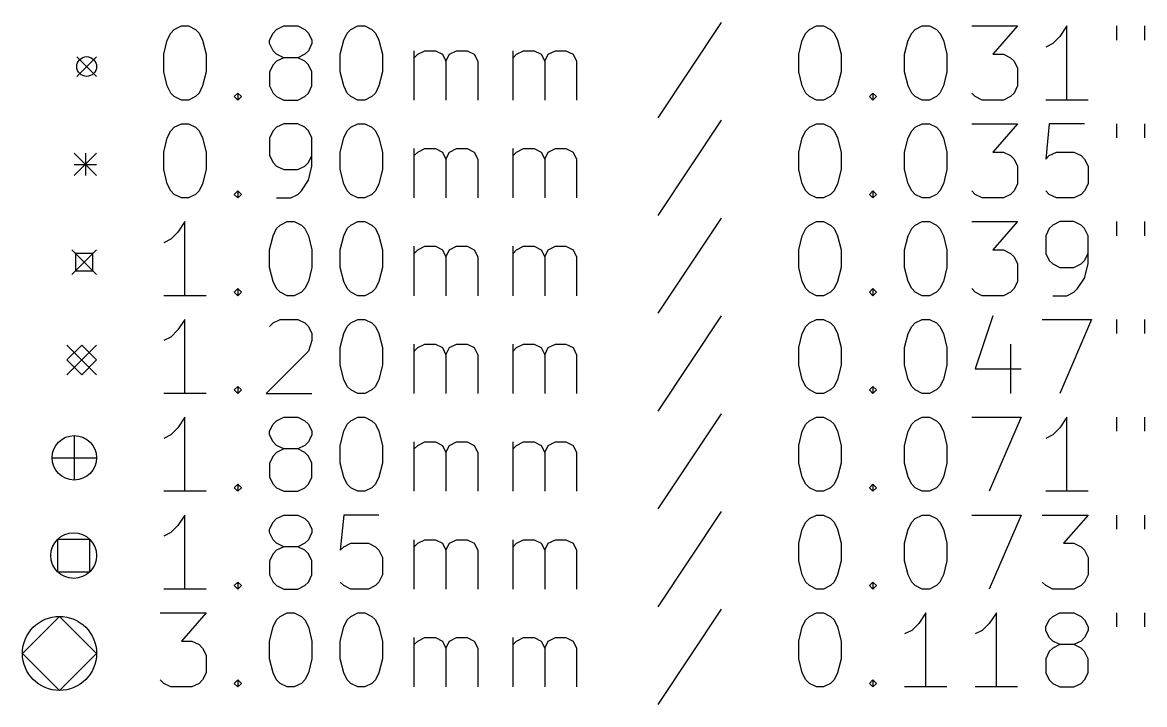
# Model space of a CAD drawing. Extents: x 3.82 to 7.87, y -7.69 to -1.56.
# Drawn here: x 3.818 to 5.607, y -7.677 to -6.59 of the extents above; entities that cross this region are included whole.
import ezdxf

# ---------------------------------------------------------------- set-up
doc = ezdxf.new("R2010")
doc.units = 0
doc.header["$MEASUREMENT"] = 0
doc.layers.add('BLACK', color=7, linetype='CONTINUOUS')

msp = doc.modelspace()

# ---------------------------------------------------------------- linework, layer by layer
at = {"layer": 'BLACK', "linetype": 'CONTINUOUS'}
for p, q in [((4.06004, -6.60138), (4.07129, -6.59575)), ((4.07129, -6.59575), (4.08254, -6.59575)), ((4.08254, -6.59575), (4.09379, -6.60138)), ((4.22314, -6.60138), (4.23439, -6.59575)), ((4.23439, -6.59575), (4.25689, -6.59575)), ((4.25689, -6.59575), (4.26814, -6.60138)), ((4.34125, -6.60138), (4.3525, -6.59575)), ((4.3525, -6.59575), (4.36375, -6.59575)), ((4.36375, -6.59575), (4.375, -6.60138)), ((4.93181, -6.59013), (4.83057, -6.74199)), ((5.07241, -6.60138), (5.08366, -6.59575)), ((5.08366, -6.59575), (5.09491, -6.59575)), ((5.09491, -6.59575), (5.10616, -6.60138)), ((5.24114, -6.60138), (5.25239, -6.59575)), ((5.25239, -6.59575), (5.26364, -6.59575)), ((5.26364, -6.59575), (5.27489, -6.60138)), ((5.33113, -6.59575), (5.40425, -6.59575)), ((5.40425, -6.59575), (5.36488, -6.64075)), ((5.48299, -6.59575), (5.47174, -6.61263)), ((5.48299, -6.71386), (5.48299, -6.59575)), ((5.56173, -6.59575), (5.56173, -6.61825)), ((5.60672, -6.59575), (5.60672, -6.61825)), ((4.04317, -6.64075), (4.04879, -6.61825)), ((4.04879, -6.61825), (4.05441, -6.607)), ((4.05441, -6.607), (4.06004, -6.60138)), ((4.09379, -6.60138), (4.09941, -6.607)), ((4.09941, -6.607), (4.10503, -6.61825)), ((4.10503, -6.61825), (4.11066, -6.64075)), ((4.2119, -6.61825), (4.21752, -6.607)), ((4.2119, -6.62388), (4.2119, -6.61825)), ((4.21752, -6.607), (4.22314, -6.60138)), ((4.26814, -6.60138), (4.27376, -6.607)), ((4.27376, -6.607), (4.27939, -6.61825)), ((4.27939, -6.61825), (4.27939, -6.62388)), ((4.32438, -6.64075), (4.33001, -6.61825)), ((4.33001, -6.61825), (4.33563, -6.607)), ((4.33563, -6.607), (4.34125, -6.60138)), ((4.375, -6.60138), (4.38062, -6.607)), ((4.38062, -6.607), (4.38625, -6.61825)), ((4.38625, -6.61825), (4.39187, -6.64075)), ((5.05554, -6.64075), (5.06116, -6.61825)), ((5.06116, -6.61825), (5.06679, -6.607)), ((5.06679, -6.607), (5.07241, -6.60138)), ((5.10616, -6.60138), (5.11178, -6.607)), ((5.11178, -6.607), (5.11741, -6.61825)), ((5.11741, -6.61825), (5.12303, -6.64075)), ((5.22427, -6.64075), (5.22989, -6.61825)), ((5.22989, -6.61825), (5.23552, -6.607)), ((5.23552, -6.607), (5.24114, -6.60138)), ((5.27489, -6.60138), (5.28051, -6.607)), ((5.28051, -6.607), (5.28614, -6.61825)), ((5.28614, -6.61825), (5.29176, -6.64075)), ((5.47174, -6.61263), (5.46049, -6.62388)), ((4.21752, -6.63512), (4.2119, -6.62388)), ((4.22314, -6.64075), (4.21752, -6.63512)), ((4.27376, -6.63512), (4.26814, -6.64075)), ((4.27939, -6.62388), (4.27376, -6.63512)), ((4.44249, -6.71386), (4.44249, -6.63512)), ((4.44812, -6.64075), (4.45936, -6.63512)), ((4.45936, -6.63512), (4.47624, -6.63512)), ((4.47624, -6.63512), (4.48749, -6.64075)), ((4.49873, -6.64075), (4.50998, -6.63512)), ((4.50998, -6.63512), (4.52686, -6.63512)), ((4.52686, -6.63512), (4.5381, -6.64075)), ((4.59997, -6.71386), (4.59997, -6.63512)), ((4.6056, -6.64075), (4.61684, -6.63512)), ((4.61684, -6.63512), (4.63372, -6.63512)), ((4.63372, -6.63512), (4.64497, -6.64075)), ((4.65621, -6.64075), (4.66746, -6.63512)), ((4.66746, -6.63512), (4.68434, -6.63512)), ((4.68434, -6.63512), (4.69558, -6.64075)), ((5.46049, -6.62388), (5.44924, -6.6295)), ((3.90453, -6.64469), (3.93602, -6.67618)), ((3.93602, -6.64469), (3.90453, -6.67618)), ((4.04317, -6.66887), (4.04317, -6.64075)), ((4.11066, -6.64075), (4.11066, -6.66887)), ((4.22314, -6.652), (4.21752, -6.65762)), ((4.23439, -6.64637), (4.22314, -6.64075)), ((4.23439, -6.64637), (4.22314, -6.652)), ((4.25689, -6.64637), (4.23439, -6.64637)), ((4.26814, -6.64075), (4.25689, -6.64637)), ((4.26814, -6.652), (4.25689, -6.64637)), ((4.27376, -6.65762), (4.26814, -6.652)), ((4.32438, -6.66887), (4.32438, -6.64075)), ((4.39187, -6.64075), (4.39187, -6.66887)), ((4.44249, -6.64637), (4.44812, -6.64075)), ((4.48749, -6.64075), (4.49311, -6.652)), ((4.49311, -6.652), (4.49873, -6.64075)), ((4.49311, -6.652), (4.49311, -6.71386)), ((4.5381, -6.64075), (4.54373, -6.652)), ((4.54373, -6.652), (4.54373, -6.71386)), ((4.59997, -6.64637), (4.6056, -6.64075)), ((4.64497, -6.64075), (4.65059, -6.652)), ((4.65059, -6.652), (4.65621, -6.64075)), ((4.65059, -6.652), (4.65059, -6.71386)), ((4.69558, -6.64075), (4.70121, -6.652)), ((4.70121, -6.652), (4.70121, -6.71386)), ((5.05554, -6.66887), (5.05554, -6.64075)), ((5.12303, -6.64075), (5.12303, -6.66887)), ((5.22427, -6.66887), (5.22427, -6.64075)), ((5.29176, -6.64075), (5.29176, -6.66887)), ((5.36488, -6.64075), (5.38175, -6.64075)), ((5.38175, -6.64075), (5.393, -6.64637)), ((5.393, -6.64637), (5.39862, -6.652)), ((5.39862, -6.652), (5.40425, -6.66325)), ((4.04879, -6.69137), (4.04317, -6.66887)), ((4.11066, -6.66887), (4.10503, -6.69137)), ((4.21752, -6.65762), (4.2119, -6.66887)), ((4.2119, -6.66887), (4.2119, -6.69137)), ((4.27939, -6.66887), (4.27376, -6.65762)), ((4.27939, -6.69137), (4.27939, -6.66887)), ((4.33001, -6.69137), (4.32438, -6.66887)), ((4.39187, -6.66887), (4.38625, -6.69137)), ((5.06116, -6.69137), (5.05554, -6.66887)), ((5.12303, -6.66887), (5.11741, -6.69137)), ((5.22989, -6.69137), (5.22427, -6.66887)), ((5.29176, -6.66887), (5.28614, -6.69137)), ((5.40425, -6.66325), (5.40425, -6.69137)), ((4.05441, -6.70262), (4.04879, -6.69137)), ((4.06004, -6.70824), (4.05441, -6.70262)), ((4.09941, -6.70262), (4.09379, -6.70824)), ((4.10503, -6.69137), (4.09941, -6.70262)), ((4.15565, -6.70824), (4.16128, -6.70262)), ((4.16128, -6.70262), (4.1669, -6.70824)), ((4.16128, -6.70262), (4.16128, -6.71386)), ((4.2119, -6.69137), (4.21752, -6.70262)), ((4.21752, -6.70262), (4.22314, -6.70824)), ((4.26814, -6.70824), (4.27376, -6.70262)), ((4.27376, -6.70262), (4.27939, -6.69137)), ((4.33563, -6.70262), (4.33001, -6.69137)), ((4.34125, -6.70824), (4.33563, -6.70262)), ((4.38062, -6.70262), (4.375, -6.70824)), ((4.38625, -6.69137), (4.38062, -6.70262)), ((5.06679, -6.70262), (5.06116, -6.69137)), ((5.07241, -6.70824), (5.06679, -6.70262)), ((5.11178, -6.70262), (5.10616, -6.70824)), ((5.11741, -6.69137), (5.11178, -6.70262)), ((5.16803, -6.70824), (5.17365, -6.70262)), ((5.17365, -6.70262), (5.17927, -6.70824)), ((5.17365, -6.70262), (5.17365, -6.71386)), ((5.23552, -6.70262), (5.22989, -6.69137)), ((5.24114, -6.70824), (5.23552, -6.70262)), ((5.28051, -6.70262), (5.27489, -6.70824)), ((5.28614, -6.69137), (5.28051, -6.70262)), ((5.33675, -6.70824), (5.33113, -6.70262)), ((5.39862, -6.70262), (5.393, -6.70824)), ((5.40425, -6.69137), (5.39862, -6.70262)), ((4.07129, -6.71386), (4.06004, -6.70824)), ((4.08254, -6.71386), (4.07129, -6.71386)), ((4.09379, -6.70824), (4.08254, -6.71386)), ((4.16128, -6.71386), (4.15565, -6.70824)), ((4.1669, -6.70824), (4.16128, -6.71386)), ((4.22314, -6.70824), (4.23439, -6.71386)), ((4.23439, -6.71386), (4.25689, -6.71386)), ((4.25689, -6.71386), (4.26814, -6.70824)), ((4.3525, -6.71386), (4.34125, -6.70824)), ((4.36375, -6.71386), (4.3525, -6.71386)), ((4.375, -6.70824), (4.36375, -6.71386)), ((5.08366, -6.71386), (5.07241, -6.70824)), ((5.09491, -6.71386), (5.08366, -6.71386)), ((5.10616, -6.70824), (5.09491, -6.71386)), ((5.17365, -6.71386), (5.16803, -6.70824)), ((5.17927, -6.70824), (5.17365, -6.71386)), ((5.25239, -6.71386), (5.24114, -6.70824)), ((5.26364, -6.71386), (5.25239, -6.71386)), ((5.27489, -6.70824), (5.26364, -6.71386)), ((5.348, -6.71386), (5.33675, -6.70824)), ((5.38175, -6.71386), (5.348, -6.71386)), ((5.393, -6.70824), (5.38175, -6.71386)), ((5.51673, -6.71386), (5.44924, -6.71386)), ((4.05441, -6.76291), (4.06004, -6.75728)), ((4.06004, -6.75728), (4.07129, -6.75166)), ((4.07129, -6.75166), (4.08254, -6.75166)), ((4.08254, -6.75166), (4.09379, -6.75728)), ((4.09379, -6.75728), (4.09941, -6.76291)), ((4.22314, -6.75728), (4.21752, -6.76291)), ((4.23439, -6.75166), (4.22314, -6.75728)), ((4.25689, -6.75166), (4.23439, -6.75166)), ((4.26814, -6.75728), (4.25689, -6.75166)), ((4.27376, -6.76291), (4.26814, -6.75728)), ((4.33563, -6.76291), (4.34125, -6.75728)), ((4.34125, -6.75728), (4.3525, -6.75166)), ((4.3525, -6.75166), (4.36375, -6.75166)), ((4.36375, -6.75166), (4.375, -6.75728)), ((4.375, -6.75728), (4.38062, -6.76291)), ((4.93181, -6.74603), (4.83057, -6.89789)), ((5.06679, -6.76291), (5.07241, -6.75728)), ((5.07241, -6.75728), (5.08366, -6.75166)), ((5.08366, -6.75166), (5.09491, -6.75166)), ((5.09491, -6.75166), (5.10616, -6.75728)), ((5.10616, -6.75728), (5.11178, -6.76291)), ((5.23552, -6.76291), (5.24114, -6.75728)), ((5.24114, -6.75728), (5.25239, -6.75166)), ((5.25239, -6.75166), (5.26364, -6.75166)), ((5.26364, -6.75166), (5.27489, -6.75728)), ((5.27489, -6.75728), (5.28051, -6.76291)), ((5.33113, -6.75166), (5.40425, -6.75166)), ((5.40425, -6.75166), (5.36488, -6.79665)), ((5.45486, -6.75166), (5.44924, -6.8079)), ((5.51111, -6.75166), (5.45486, -6.75166)), ((5.56173, -6.75166), (5.56173, -6.77416)), ((5.60672, -6.75166), (5.60672, -6.77416)), ((4.04317, -6.79665), (4.04879, -6.77416)), ((4.04879, -6.77416), (4.05441, -6.76291)), ((4.09941, -6.76291), (4.10503, -6.77416)), ((4.10503, -6.77416), (4.11066, -6.79665)), ((4.21752, -6.76291), (4.2119, -6.77416)), ((4.2119, -6.77416), (4.2119, -6.80228)), ((4.27939, -6.77416), (4.27376, -6.76291)), ((4.27939, -6.81915), (4.27939, -6.77416)), ((4.32438, -6.79665), (4.33001, -6.77416)), ((4.33001, -6.77416), (4.33563, -6.76291)), ((4.38062, -6.76291), (4.38625, -6.77416)), ((4.38625, -6.77416), (4.39187, -6.79665)), ((5.05554, -6.79665), (5.06116, -6.77416)), ((5.06116, -6.77416), (5.06679, -6.76291)), ((5.11178, -6.76291), (5.11741, -6.77416)), ((5.11741, -6.77416), (5.12303, -6.79665)), ((5.22427, -6.79665), (5.22989, -6.77416)), ((5.22989, -6.77416), (5.23552, -6.76291)), ((5.28051, -6.76291), (5.28614, -6.77416)), ((5.28614, -6.77416), (5.29176, -6.79665)), ((4.04317, -6.82478), (4.04317, -6.79665)), ((4.11066, -6.79665), (4.11066, -6.82478)), ((4.32438, -6.82478), (4.32438, -6.79665)), ((4.39187, -6.79665), (4.39187, -6.82478)), ((4.44249, -6.86977), (4.44249, -6.79103)), ((4.44249, -6.80228), (4.44812, -6.79665)), ((4.44812, -6.79665), (4.45936, -6.79103)), ((4.45936, -6.79103), (4.47624, -6.79103)), ((4.47624, -6.79103), (4.48749, -6.79665)), ((4.48749, -6.79665), (4.49311, -6.8079)), ((4.49311, -6.8079), (4.49873, -6.79665)), ((4.49873, -6.79665), (4.50998, -6.79103)), ((4.50998, -6.79103), (4.52686, -6.79103)), ((4.52686, -6.79103), (4.5381, -6.79665)), ((4.5381, -6.79665), (4.54373, -6.8079)), ((4.59997, -6.86977), (4.59997, -6.79103)), ((4.59997, -6.80228), (4.6056, -6.79665)), ((4.6056, -6.79665), (4.61684, -6.79103)), ((4.61684, -6.79103), (4.63372, -6.79103)), ((4.63372, -6.79103), (4.64497, -6.79665)), ((4.64497, -6.79665), (4.65059, -6.8079)), ((4.65059, -6.8079), (4.65621, -6.79665)), ((4.65621, -6.79665), (4.66746, -6.79103)), ((4.66746, -6.79103), (4.68434, -6.79103)), ((4.68434, -6.79103), (4.69558, -6.79665)), ((4.69558, -6.79665), (4.70121, -6.8079)), ((5.05554, -6.82478), (5.05554, -6.79665)), ((5.12303, -6.79665), (5.12303, -6.82478)), ((5.22427, -6.82478), (5.22427, -6.79665)), ((5.29176, -6.79665), (5.29176, -6.82478)), ((5.36488, -6.79665), (5.38175, -6.79665)), ((5.38175, -6.79665), (5.393, -6.80228)), ((5.45486, -6.80228), (5.46611, -6.79665)), ((5.46611, -6.79665), (5.49424, -6.79665)), ((5.49424, -6.79665), (5.50548, -6.80228)), ((3.90059, -6.79862), (3.93602, -6.83406)), ((3.93602, -6.79862), (3.90059, -6.83406)), ((3.91831, -6.79862), (3.91831, -6.83406)), ((4.2119, -6.80228), (4.21752, -6.81353)), ((4.21752, -6.81353), (4.22314, -6.81915)), ((4.26814, -6.81915), (4.27376, -6.81353)), ((4.27376, -6.81353), (4.27939, -6.80228)), ((4.49311, -6.8079), (4.49311, -6.86977)), ((4.54373, -6.8079), (4.54373, -6.86977)), ((4.65059, -6.8079), (4.65059, -6.86977)), ((4.70121, -6.8079), (4.70121, -6.86977)), ((5.393, -6.80228), (5.39862, -6.8079)), ((5.39862, -6.8079), (5.40425, -6.81915)), ((5.44924, -6.8079), (5.45486, -6.80228)), ((5.50548, -6.80228), (5.51111, -6.8079)), ((5.51111, -6.8079), (5.51673, -6.81915)), ((3.90059, -6.81634), (3.93602, -6.81634)), ((4.04879, -6.84727), (4.04317, -6.82478)), ((4.11066, -6.82478), (4.10503, -6.84727)), ((4.22314, -6.81915), (4.23439, -6.82478)), ((4.23439, -6.82478), (4.25689, -6.82478)), ((4.25689, -6.82478), (4.26814, -6.81915)), ((4.27376, -6.84165), (4.27939, -6.81915)), ((4.33001, -6.84727), (4.32438, -6.82478)), ((4.39187, -6.82478), (4.38625, -6.84727)), ((5.06116, -6.84727), (5.05554, -6.82478)), ((5.12303, -6.82478), (5.11741, -6.84727)), ((5.22989, -6.84727), (5.22427, -6.82478)), ((5.29176, -6.82478), (5.28614, -6.84727)), ((5.40425, -6.81915), (5.40425, -6.84727)), ((5.51673, -6.81915), (5.51673, -6.84727)), ((4.05441, -6.85852), (4.04879, -6.84727)), ((4.10503, -6.84727), (4.09941, -6.85852)), ((4.26251, -6.85852), (4.27376, -6.84165)), ((4.33563, -6.85852), (4.33001, -6.84727)), ((4.38625, -6.84727), (4.38062, -6.85852)), ((5.06679, -6.85852), (5.06116, -6.84727)), ((5.11741, -6.84727), (5.11178, -6.85852)), ((5.23552, -6.85852), (5.22989, -6.84727)), ((5.28614, -6.84727), (5.28051, -6.85852)), ((5.40425, -6.84727), (5.39862, -6.85852)), ((5.51673, -6.84727), (5.51111, -6.85852)), ((4.06004, -6.86415), (4.05441, -6.85852)), ((4.07129, -6.86977), (4.06004, -6.86415)), ((4.09379, -6.86415), (4.08254, -6.86977)), ((4.09941, -6.85852), (4.09379, -6.86415)), ((4.15565, -6.86415), (4.16128, -6.85852)), ((4.16128, -6.86977), (4.15565, -6.86415)), ((4.16128, -6.85852), (4.1669, -6.86415)), ((4.16128, -6.85852), (4.16128, -6.86977)), ((4.1669, -6.86415), (4.16128, -6.86977)), ((4.24564, -6.86977), (4.25689, -6.86415)), ((4.25689, -6.86415), (4.26251, -6.85852)), ((4.34125, -6.86415), (4.33563, -6.85852)), ((4.3525, -6.86977), (4.34125, -6.86415)), ((4.375, -6.86415), (4.36375, -6.86977)), ((4.38062, -6.85852), (4.375, -6.86415)), ((5.07241, -6.86415), (5.06679, -6.85852)), ((5.08366, -6.86977), (5.07241, -6.86415)), ((5.10616, -6.86415), (5.09491, -6.86977)), ((5.11178, -6.85852), (5.10616, -6.86415)), ((5.16803, -6.86415), (5.17365, -6.85852)), ((5.17365, -6.86977), (5.16803, -6.86415)), ((5.17365, -6.85852), (5.17927, -6.86415)), ((5.17365, -6.85852), (5.17365, -6.86977)), ((5.17927, -6.86415), (5.17365, -6.86977)), ((5.24114, -6.86415), (5.23552, -6.85852)), ((5.25239, -6.86977), (5.24114, -6.86415)), ((5.27489, -6.86415), (5.26364, -6.86977)), ((5.28051, -6.85852), (5.27489, -6.86415)), ((5.33675, -6.86415), (5.33113, -6.85852)), ((5.348, -6.86977), (5.33675, -6.86415)), ((5.393, -6.86415), (5.38175, -6.86977)), ((5.39862, -6.85852), (5.393, -6.86415)), ((5.45486, -6.86415), (5.44924, -6.85852)), ((5.46611, -6.86977), (5.45486, -6.86415)), ((5.50548, -6.86415), (5.49424, -6.86977)), ((5.51111, -6.85852), (5.50548, -6.86415)), ((4.08254, -6.86977), (4.07129, -6.86977)), ((4.22314, -6.86977), (4.24564, -6.86977)), ((4.36375, -6.86977), (4.3525, -6.86977)), ((5.09491, -6.86977), (5.08366, -6.86977)), ((5.26364, -6.86977), (5.25239, -6.86977)), ((5.38175, -6.86977), (5.348, -6.86977)), ((5.49424, -6.86977), (5.46611, -6.86977)), ((4.93181, -6.90194), (4.83057, -7.0538)), ((4.07691, -6.90756), (4.06566, -6.92444)), ((4.07691, -7.02567), (4.07691, -6.90756)), ((4.21752, -6.93006), (4.22314, -6.91881)), ((4.22314, -6.91881), (4.22877, -6.91319)), ((4.22877, -6.91319), (4.24002, -6.90756)), ((4.24002, -6.90756), (4.25127, -6.90756)), ((4.25127, -6.90756), (4.26251, -6.91319)), ((4.26251, -6.91319), (4.26814, -6.91881)), ((4.26814, -6.91881), (4.27376, -6.93006)), ((4.33001, -6.93006), (4.33563, -6.91881)), ((4.33563, -6.91881), (4.34125, -6.91319)), ((4.34125, -6.91319), (4.3525, -6.90756)), ((4.3525, -6.90756), (4.36375, -6.90756)), ((4.36375, -6.90756), (4.375, -6.91319)), ((4.375, -6.91319), (4.38062, -6.91881)), ((4.38062, -6.91881), (4.38625, -6.93006)), ((5.06116, -6.93006), (5.06679, -6.91881)), ((5.06679, -6.91881), (5.07241, -6.91319)), ((5.07241, -6.91319), (5.08366, -6.90756)), ((5.08366, -6.90756), (5.09491, -6.90756)), ((5.09491, -6.90756), (5.10616, -6.91319)), ((5.10616, -6.91319), (5.11178, -6.91881)), ((5.11178, -6.91881), (5.11741, -6.93006)), ((5.22989, -6.93006), (5.23552, -6.91881)), ((5.23552, -6.91881), (5.24114, -6.91319)), ((5.24114, -6.91319), (5.25239, -6.90756)), ((5.25239, -6.90756), (5.26364, -6.90756)), ((5.26364, -6.90756), (5.27489, -6.91319)), ((5.27489, -6.91319), (5.28051, -6.91881)), ((5.28051, -6.91881), (5.28614, -6.93006)), ((5.33113, -6.90756), (5.40425, -6.90756)), ((5.40425, -6.90756), (5.36488, -6.95256)), ((5.45486, -6.91881), (5.44924, -6.93006)), ((5.46049, -6.91319), (5.45486, -6.91881)), ((5.47174, -6.90756), (5.46049, -6.91319)), ((5.49424, -6.90756), (5.47174, -6.90756)), ((5.50548, -6.91319), (5.49424, -6.90756)), ((5.51111, -6.91881), (5.50548, -6.91319)), ((5.51673, -6.93006), (5.51111, -6.91881)), ((5.56173, -6.90756), (5.56173, -6.93006)), ((5.60672, -6.90756), (5.60672, -6.93006)), ((4.05441, -6.93569), (4.04317, -6.94131)), ((4.06566, -6.92444), (4.05441, -6.93569)), ((4.2119, -6.95256), (4.21752, -6.93006)), ((4.27376, -6.93006), (4.27939, -6.95256)), ((4.32438, -6.95256), (4.33001, -6.93006)), ((4.38625, -6.93006), (4.39187, -6.95256)), ((5.05554, -6.95256), (5.06116, -6.93006)), ((5.11741, -6.93006), (5.12303, -6.95256)), ((5.22427, -6.95256), (5.22989, -6.93006)), ((5.28614, -6.93006), (5.29176, -6.95256)), ((5.44924, -6.93006), (5.44924, -6.95818)), ((5.51673, -6.97506), (5.51673, -6.93006)), ((3.89665, -6.95256), (3.93602, -6.99193)), ((3.93602, -6.95256), (3.89665, -6.99193)), ((3.93026, -6.95832), (3.90242, -6.95832)), ((3.90242, -6.95832), (3.90242, -6.98616)), ((3.93026, -6.98616), (3.93026, -6.95832)), ((4.2119, -6.98068), (4.2119, -6.95256)), ((4.27939, -6.95256), (4.27939, -6.98068)), ((4.32438, -6.98068), (4.32438, -6.95256)), ((4.39187, -6.95256), (4.39187, -6.98068)), ((4.44249, -7.02567), (4.44249, -6.94693)), ((4.44249, -6.95818), (4.44812, -6.95256)), ((4.44812, -6.95256), (4.45936, -6.94693)), ((4.45936, -6.94693), (4.47624, -6.94693)), ((4.47624, -6.94693), (4.48749, -6.95256)), ((4.48749, -6.95256), (4.49311, -6.96381)), ((4.49311, -6.96381), (4.49873, -6.95256)), ((4.49873, -6.95256), (4.50998, -6.94693)), ((4.50998, -6.94693), (4.52686, -6.94693)), ((4.52686, -6.94693), (4.5381, -6.95256)), ((4.5381, -6.95256), (4.54373, -6.96381)), ((4.59997, -7.02567), (4.59997, -6.94693)), ((4.59997, -6.95818), (4.6056, -6.95256)), ((4.6056, -6.95256), (4.61684, -6.94693)), ((4.61684, -6.94693), (4.63372, -6.94693)), ((4.63372, -6.94693), (4.64497, -6.95256)), ((4.64497, -6.95256), (4.65059, -6.96381)), ((4.65059, -6.96381), (4.65621, -6.95256)), ((4.65621, -6.95256), (4.66746, -6.94693)), ((4.66746, -6.94693), (4.68434, -6.94693)), ((4.68434, -6.94693), (4.69558, -6.95256)), ((4.69558, -6.95256), (4.70121, -6.96381)), ((5.05554, -6.98068), (5.05554, -6.95256)), ((5.12303, -6.95256), (5.12303, -6.98068)), ((5.22427, -6.98068), (5.22427, -6.95256)), ((5.29176, -6.95256), (5.29176, -6.98068)), ((5.36488, -6.95256), (5.38175, -6.95256)), ((5.38175, -6.95256), (5.393, -6.95818)), ((5.393, -6.95818), (5.39862, -6.96381)), ((5.44924, -6.95818), (5.45486, -6.96943)), ((5.51111, -6.96943), (5.51673, -6.95818)), ((4.49311, -6.96381), (4.49311, -7.02567)), ((4.54373, -6.96381), (4.54373, -7.02567)), ((4.65059, -6.96381), (4.65059, -7.02567)), ((4.70121, -6.96381), (4.70121, -7.02567)), ((5.39862, -6.96381), (5.40425, -6.97506)), ((5.40425, -6.97506), (5.40425, -7.00318)), ((5.45486, -6.96943), (5.46049, -6.97506)), ((5.46049, -6.97506), (5.47174, -6.98068)), ((5.49424, -6.98068), (5.50548, -6.97506)), ((5.50548, -6.97506), (5.51111, -6.96943)), ((5.51111, -6.99755), (5.51673, -6.97506)), ((3.90242, -6.98616), (3.93026, -6.98616)), ((4.21752, -7.00318), (4.2119, -6.98068)), ((4.27939, -6.98068), (4.27376, -7.00318)), ((4.33001, -7.00318), (4.32438, -6.98068)), ((4.39187, -6.98068), (4.38625, -7.00318)), ((5.06116, -7.00318), (5.05554, -6.98068)), ((5.12303, -6.98068), (5.11741, -7.00318)), ((5.22989, -7.00318), (5.22427, -6.98068)), ((5.29176, -6.98068), (5.28614, -7.00318)), ((5.47174, -6.98068), (5.49424, -6.98068)), ((4.22314, -7.01443), (4.21752, -7.00318)), ((4.27376, -7.00318), (4.26814, -7.01443)), ((4.33563, -7.01443), (4.33001, -7.00318)), ((4.38625, -7.00318), (4.38062, -7.01443)), ((5.06679, -7.01443), (5.06116, -7.00318)), ((5.11741, -7.00318), (5.11178, -7.01443)), ((5.23552, -7.01443), (5.22989, -7.00318)), ((5.28614, -7.00318), (5.28051, -7.01443)), ((5.40425, -7.00318), (5.39862, -7.01443)), ((5.49986, -7.01443), (5.51111, -6.99755)), ((4.11066, -7.02567), (4.04317, -7.02567)), ((4.15565, -7.02005), (4.16128, -7.01443)), ((4.16128, -7.02567), (4.15565, -7.02005)), ((4.16128, -7.01443), (4.1669, -7.02005)), ((4.16128, -7.01443), (4.16128, -7.02567)), ((4.1669, -7.02005), (4.16128, -7.02567)), ((4.22877, -7.02005), (4.22314, -7.01443)), ((4.24002, -7.02567), (4.22877, -7.02005)), ((4.25127, -7.02567), (4.24002, -7.02567)), ((4.26251, -7.02005), (4.25127, -7.02567)), ((4.26814, -7.01443), (4.26251, -7.02005)), ((4.34125, -7.02005), (4.33563, -7.01443)), ((4.3525, -7.02567), (4.34125, -7.02005)), ((4.36375, -7.02567), (4.3525, -7.02567)), ((4.375, -7.02005), (4.36375, -7.02567)), ((4.38062, -7.01443), (4.375, -7.02005)), ((5.07241, -7.02005), (5.06679, -7.01443)), ((5.08366, -7.02567), (5.07241, -7.02005)), ((5.09491, -7.02567), (5.08366, -7.02567)), ((5.10616, -7.02005), (5.09491, -7.02567)), ((5.11178, -7.01443), (5.10616, -7.02005)), ((5.16803, -7.02005), (5.17365, -7.01443)), ((5.17365, -7.02567), (5.16803, -7.02005)), ((5.17365, -7.01443), (5.17927, -7.02005)), ((5.17365, -7.01443), (5.17365, -7.02567)), ((5.17927, -7.02005), (5.17365, -7.02567)), ((5.24114, -7.02005), (5.23552, -7.01443)), ((5.25239, -7.02567), (5.24114, -7.02005)), ((5.26364, -7.02567), (5.25239, -7.02567)), ((5.27489, -7.02005), (5.26364, -7.02567)), ((5.28051, -7.01443), (5.27489, -7.02005)), ((5.33675, -7.02005), (5.33113, -7.01443)), ((5.348, -7.02567), (5.33675, -7.02005)), ((5.38175, -7.02567), (5.348, -7.02567)), ((5.393, -7.02005), (5.38175, -7.02567)), ((5.39862, -7.01443), (5.393, -7.02005)), ((5.46049, -7.02567), (5.48299, -7.02567)), ((5.48299, -7.02567), (5.49424, -7.02005)), ((5.49424, -7.02005), (5.49986, -7.01443)), ((4.07691, -7.06347), (4.06566, -7.08034)), ((4.07691, -7.18158), (4.07691, -7.06347)), ((4.21752, -7.06909), (4.22877, -7.06347)), ((4.22877, -7.06347), (4.25689, -7.06347)), ((4.25689, -7.06347), (4.26814, -7.06909)), ((4.34125, -7.06909), (4.3525, -7.06347)), ((4.3525, -7.06347), (4.36375, -7.06347)), ((4.36375, -7.06347), (4.375, -7.06909)), ((4.93181, -7.05785), (4.83057, -7.2097)), ((5.07241, -7.06909), (5.08366, -7.06347)), ((5.08366, -7.06347), (5.09491, -7.06347)), ((5.09491, -7.06347), (5.10616, -7.06909)), ((5.24114, -7.06909), (5.25239, -7.06347)), ((5.25239, -7.06347), (5.26364, -7.06347)), ((5.26364, -7.06347), (5.27489, -7.06909)), ((5.36488, -7.05785), (5.33675, -7.14221)), ((5.44362, -7.06347), (5.52236, -7.06347)), ((5.52236, -7.06347), (5.47174, -7.18158)), ((5.56173, -7.06347), (5.56173, -7.08597)), ((5.60672, -7.06347), (5.60672, -7.08597)), ((4.06566, -7.08034), (4.05441, -7.09159)), ((4.2119, -7.07472), (4.21752, -7.06909)), ((4.26814, -7.06909), (4.27376, -7.07472)), ((4.27376, -7.07472), (4.27939, -7.08597)), ((4.33001, -7.08597), (4.33563, -7.07472)), ((4.33563, -7.07472), (4.34125, -7.06909)), ((4.375, -7.06909), (4.38062, -7.07472)), ((4.38062, -7.07472), (4.38625, -7.08597)), ((5.06116, -7.08597), (5.06679, -7.07472)), ((5.06679, -7.07472), (5.07241, -7.06909)), ((5.10616, -7.06909), (5.11178, -7.07472)), ((5.11178, -7.07472), (5.11741, -7.08597)), ((5.22989, -7.08597), (5.23552, -7.07472)), ((5.23552, -7.07472), (5.24114, -7.06909)), ((5.27489, -7.06909), (5.28051, -7.07472)), ((5.28051, -7.07472), (5.28614, -7.08597)), ((4.05441, -7.09159), (4.04317, -7.09722)), ((4.27939, -7.09722), (4.27376, -7.11409)), ((4.27939, -7.08597), (4.27939, -7.09722)), ((4.32438, -7.10846), (4.33001, -7.08597)), ((4.38625, -7.08597), (4.39187, -7.10846)), ((5.05554, -7.10846), (5.06116, -7.08597)), ((5.11741, -7.08597), (5.12303, -7.10846)), ((5.22427, -7.10846), (5.22989, -7.08597)), ((5.28614, -7.08597), (5.29176, -7.10846)), ((3.88878, -7.10453), (3.93602, -7.15177)), ((3.93602, -7.10453), (3.88878, -7.15177)), ((3.9124, -7.10453), (3.88878, -7.12815)), ((3.93602, -7.12815), (3.9124, -7.10453)), ((4.27376, -7.11409), (4.20627, -7.18158)), ((4.32438, -7.13659), (4.32438, -7.10846)), ((4.39187, -7.10846), (4.39187, -7.13659)), ((4.44249, -7.18158), (4.44249, -7.10284)), ((4.44249, -7.11409), (4.44812, -7.10846)), ((4.44812, -7.10846), (4.45936, -7.10284)), ((4.45936, -7.10284), (4.47624, -7.10284)), ((4.47624, -7.10284), (4.48749, -7.10846)), ((4.48749, -7.10846), (4.49311, -7.11971)), ((4.49311, -7.11971), (4.49873, -7.10846)), ((4.49873, -7.10846), (4.50998, -7.10284)), ((4.50998, -7.10284), (4.52686, -7.10284)), ((4.52686, -7.10284), (4.5381, -7.10846)), ((4.5381, -7.10846), (4.54373, -7.11971)), ((4.59997, -7.18158), (4.59997, -7.10284)), ((4.59997, -7.11409), (4.6056, -7.10846)), ((4.6056, -7.10846), (4.61684, -7.10284)), ((4.61684, -7.10284), (4.63372, -7.10284)), ((4.63372, -7.10284), (4.64497, -7.10846)), ((4.64497, -7.10846), (4.65059, -7.11971)), ((4.65059, -7.11971), (4.65621, -7.10846)), ((4.65621, -7.10846), (4.66746, -7.10284)), ((4.66746, -7.10284), (4.68434, -7.10284)), ((4.68434, -7.10284), (4.69558, -7.10846)), ((4.69558, -7.10846), (4.70121, -7.11971)), ((5.05554, -7.13659), (5.05554, -7.10846)), ((5.12303, -7.10846), (5.12303, -7.13659)), ((5.22427, -7.13659), (5.22427, -7.10846)), ((5.29176, -7.10846), (5.29176, -7.13659)), ((5.393, -7.10284), (5.393, -7.18158)), ((3.88878, -7.12815), (3.9124, -7.15177)), ((3.9124, -7.15177), (3.93602, -7.12815)), ((4.33001, -7.15908), (4.32438, -7.13659)), ((4.39187, -7.13659), (4.38625, -7.15908)), ((4.49311, -7.11971), (4.49311, -7.18158)), ((4.54373, -7.11971), (4.54373, -7.18158)), ((4.65059, -7.11971), (4.65059, -7.18158)), ((4.70121, -7.11971), (4.70121, -7.18158)), ((5.06116, -7.15908), (5.05554, -7.13659)), ((5.12303, -7.13659), (5.11741, -7.15908)), ((5.22989, -7.15908), (5.22427, -7.13659)), ((5.29176, -7.13659), (5.28614, -7.15908)), ((5.33675, -7.14221), (5.40987, -7.14221)), ((4.15565, -7.17596), (4.16128, -7.17033)), ((4.16128, -7.17033), (4.1669, -7.17596)), ((4.16128, -7.17033), (4.16128, -7.18158)), ((4.33563, -7.17033), (4.33001, -7.15908)), ((4.34125, -7.17596), (4.33563, -7.17033)), ((4.38062, -7.17033), (4.375, -7.17596)), ((4.38625, -7.15908), (4.38062, -7.17033)), ((5.06679, -7.17033), (5.06116, -7.15908)), ((5.07241, -7.17596), (5.06679, -7.17033)), ((5.11178, -7.17033), (5.10616, -7.17596)), ((5.11741, -7.15908), (5.11178, -7.17033)), ((5.16803, -7.17596), (5.17365, -7.17033)), ((5.17365, -7.17033), (5.17927, -7.17596)), ((5.17365, -7.17033), (5.17365, -7.18158)), ((5.23552, -7.17033), (5.22989, -7.15908)), ((5.24114, -7.17596), (5.23552, -7.17033)), ((5.28051, -7.17033), (5.27489, -7.17596)), ((5.28614, -7.15908), (5.28051, -7.17033)), ((4.11066, -7.18158), (4.04317, -7.18158)), ((4.16128, -7.18158), (4.15565, -7.17596)), ((4.1669, -7.17596), (4.16128, -7.18158)), ((4.20627, -7.18158), (4.27939, -7.18158)), ((4.3525, -7.18158), (4.34125, -7.17596)), ((4.36375, -7.18158), (4.3525, -7.18158)), ((4.375, -7.17596), (4.36375, -7.18158)), ((5.08366, -7.18158), (5.07241, -7.17596)), ((5.09491, -7.18158), (5.08366, -7.18158)), ((5.10616, -7.17596), (5.09491, -7.18158)), ((5.17365, -7.18158), (5.16803, -7.17596)), ((5.17927, -7.17596), (5.17365, -7.18158)), ((5.25239, -7.18158), (5.24114, -7.17596)), ((5.26364, -7.18158), (5.25239, -7.18158)), ((5.27489, -7.17596), (5.26364, -7.18158)), ((4.07691, -7.21938), (4.06566, -7.23625)), ((4.07691, -7.33749), (4.07691, -7.21938)), ((4.21752, -7.23062), (4.22314, -7.225)), ((4.22314, -7.225), (4.23439, -7.21938)), ((4.23439, -7.21938), (4.25689, -7.21938)), ((4.25689, -7.21938), (4.26814, -7.225)), ((4.26814, -7.225), (4.27376, -7.23062)), ((4.33563, -7.23062), (4.34125, -7.225)), ((4.34125, -7.225), (4.3525, -7.21938)), ((4.3525, -7.21938), (4.36375, -7.21938)), ((4.36375, -7.21938), (4.375, -7.225)), ((4.375, -7.225), (4.38062, -7.23062)), ((4.93181, -7.21375), (4.83057, -7.36561)), ((5.06679, -7.23062), (5.07241, -7.225)), ((5.07241, -7.225), (5.08366, -7.21938)), ((5.08366, -7.21938), (5.09491, -7.21938)), ((5.09491, -7.21938), (5.10616, -7.225)), ((5.10616, -7.225), (5.11178, -7.23062)), ((5.23552, -7.23062), (5.24114, -7.225)), ((5.24114, -7.225), (5.25239, -7.21938)), ((5.25239, -7.21938), (5.26364, -7.21938)), ((5.26364, -7.21938), (5.27489, -7.225)), ((5.27489, -7.225), (5.28051, -7.23062)), ((5.33113, -7.21938), (5.40987, -7.21938)), ((5.40987, -7.21938), (5.35925, -7.33749)), ((5.48299, -7.21938), (5.47174, -7.23625)), ((5.48299, -7.33749), (5.48299, -7.21938)), ((5.56173, -7.21938), (5.56173, -7.24187)), ((5.60672, -7.21938), (5.60672, -7.24187)), ((4.06566, -7.23625), (4.05441, -7.2475)), ((4.2119, -7.24187), (4.21752, -7.23062)), ((4.2119, -7.2475), (4.2119, -7.24187)), ((4.27376, -7.23062), (4.27939, -7.24187)), ((4.27939, -7.24187), (4.27939, -7.2475)), ((4.32438, -7.26437), (4.33001, -7.24187)), ((4.33001, -7.24187), (4.33563, -7.23062)), ((4.38062, -7.23062), (4.38625, -7.24187)), ((4.38625, -7.24187), (4.39187, -7.26437)), ((5.05554, -7.26437), (5.06116, -7.24187)), ((5.06116, -7.24187), (5.06679, -7.23062)), ((5.11178, -7.23062), (5.11741, -7.24187)), ((5.11741, -7.24187), (5.12303, -7.26437)), ((5.22427, -7.26437), (5.22989, -7.24187)), ((5.22989, -7.24187), (5.23552, -7.23062)), ((5.28051, -7.23062), (5.28614, -7.24187)), ((5.28614, -7.24187), (5.29176, -7.26437)), ((5.47174, -7.23625), (5.46049, -7.2475)), ((3.90059, -7.24862), (3.90059, -7.31949)), ((4.05441, -7.2475), (4.04317, -7.25312)), ((4.21752, -7.25875), (4.2119, -7.2475)), ((4.22314, -7.26437), (4.21752, -7.25875)), ((4.27376, -7.25875), (4.26814, -7.26437)), ((4.27939, -7.2475), (4.27376, -7.25875)), ((4.44249, -7.33749), (4.44249, -7.25875)), ((4.44812, -7.26437), (4.45936, -7.25875)), ((4.45936, -7.25875), (4.47624, -7.25875)), ((4.47624, -7.25875), (4.48749, -7.26437)), ((4.49873, -7.26437), (4.50998, -7.25875)), ((4.50998, -7.25875), (4.52686, -7.25875)), ((4.52686, -7.25875), (4.5381, -7.26437)), ((4.59997, -7.33749), (4.59997, -7.25875)), ((4.6056, -7.26437), (4.61684, -7.25875)), ((4.61684, -7.25875), (4.63372, -7.25875)), ((4.63372, -7.25875), (4.64497, -7.26437)), ((4.65621, -7.26437), (4.66746, -7.25875)), ((4.66746, -7.25875), (4.68434, -7.25875)), ((4.68434, -7.25875), (4.69558, -7.26437)), ((5.46049, -7.2475), (5.44924, -7.25312)), ((4.22314, -7.27562), (4.21752, -7.28124)), ((4.23439, -7.26999), (4.22314, -7.26437)), ((4.23439, -7.26999), (4.22314, -7.27562)), ((4.25689, -7.26999), (4.23439, -7.26999)), ((4.26814, -7.26437), (4.25689, -7.26999)), ((4.26814, -7.27562), (4.25689, -7.26999)), ((4.27376, -7.28124), (4.26814, -7.27562)), ((4.32438, -7.29249), (4.32438, -7.26437)), ((4.39187, -7.26437), (4.39187, -7.29249)), ((4.44249, -7.26999), (4.44812, -7.26437)), ((4.48749, -7.26437), (4.49311, -7.27562)), ((4.49311, -7.27562), (4.49873, -7.26437)), ((4.49311, -7.27562), (4.49311, -7.33749)), ((4.5381, -7.26437), (4.54373, -7.27562)), ((4.54373, -7.27562), (4.54373, -7.33749)), ((4.59997, -7.26999), (4.6056, -7.26437)), ((4.64497, -7.26437), (4.65059, -7.27562)), ((4.65059, -7.27562), (4.65621, -7.26437)), ((4.65059, -7.27562), (4.65059, -7.33749)), ((4.69558, -7.26437), (4.70121, -7.27562)), ((4.70121, -7.27562), (4.70121, -7.33749)), ((5.05554, -7.29249), (5.05554, -7.26437)), ((5.12303, -7.26437), (5.12303, -7.29249)), ((5.22427, -7.29249), (5.22427, -7.26437)), ((5.29176, -7.26437), (5.29176, -7.29249)), ((3.86516, -7.28406), (3.93602, -7.28406)), ((4.21752, -7.28124), (4.2119, -7.29249)), ((4.2119, -7.29249), (4.2119, -7.31499)), ((4.27939, -7.29249), (4.27376, -7.28124)), ((4.27939, -7.31499), (4.27939, -7.29249)), ((4.33001, -7.31499), (4.32438, -7.29249)), ((4.39187, -7.29249), (4.38625, -7.31499)), ((5.06116, -7.31499), (5.05554, -7.29249)), ((5.12303, -7.29249), (5.11741, -7.31499)), ((5.22989, -7.31499), (5.22427, -7.29249)), ((5.29176, -7.29249), (5.28614, -7.31499)), ((4.2119, -7.31499), (4.21752, -7.32624)), ((4.27376, -7.32624), (4.27939, -7.31499)), ((4.33563, -7.32624), (4.33001, -7.31499)), ((4.38625, -7.31499), (4.38062, -7.32624)), ((5.06679, -7.32624), (5.06116, -7.31499)), ((5.11741, -7.31499), (5.11178, -7.32624)), ((5.23552, -7.32624), (5.22989, -7.31499)), ((5.28614, -7.31499), (5.28051, -7.32624)), ((4.15565, -7.33186), (4.16128, -7.32624)), ((4.16128, -7.33749), (4.15565, -7.33186)), ((4.16128, -7.32624), (4.1669, -7.33186)), ((4.16128, -7.32624), (4.16128, -7.33749)), ((4.1669, -7.33186), (4.16128, -7.33749)), ((4.21752, -7.32624), (4.22314, -7.33186)), ((4.22314, -7.33186), (4.23439, -7.33749)), ((4.25689, -7.33749), (4.26814, -7.33186)), ((4.26814, -7.33186), (4.27376, -7.32624)), ((4.34125, -7.33186), (4.33563, -7.32624)), ((4.3525, -7.33749), (4.34125, -7.33186)), ((4.375, -7.33186), (4.36375, -7.33749)), ((4.38062, -7.32624), (4.375, -7.33186)), ((5.07241, -7.33186), (5.06679, -7.32624)), ((5.08366, -7.33749), (5.07241, -7.33186)), ((5.10616, -7.33186), (5.09491, -7.33749)), ((5.11178, -7.32624), (5.10616, -7.33186)), ((5.16803, -7.33186), (5.17365, -7.32624)), ((5.17365, -7.33749), (5.16803, -7.33186)), ((5.17365, -7.32624), (5.17927, -7.33186)), ((5.17365, -7.32624), (5.17365, -7.33749)), ((5.17927, -7.33186), (5.17365, -7.33749)), ((5.24114, -7.33186), (5.23552, -7.32624)), ((5.25239, -7.33749), (5.24114, -7.33186)), ((5.27489, -7.33186), (5.26364, -7.33749)), ((5.28051, -7.32624), (5.27489, -7.33186)), ((4.11066, -7.33749), (4.04317, -7.33749)), ((4.23439, -7.33749), (4.25689, -7.33749)), ((4.36375, -7.33749), (4.3525, -7.33749)), ((5.09491, -7.33749), (5.08366, -7.33749)), ((5.26364, -7.33749), (5.25239, -7.33749)), ((5.51673, -7.33749), (5.44924, -7.33749)), ((4.93181, -7.36966), (4.83057, -7.52151)), ((4.07691, -7.37528), (4.06566, -7.39215)), ((4.07691, -7.49339), (4.07691, -7.37528)), ((4.2119, -7.39778), (4.21752, -7.38653)), ((4.21752, -7.38653), (4.22314, -7.38091)), ((4.22314, -7.38091), (4.23439, -7.37528)), ((4.23439, -7.37528), (4.25689, -7.37528)), ((4.25689, -7.37528), (4.26814, -7.38091)), ((4.26814, -7.38091), (4.27376, -7.38653)), ((4.27376, -7.38653), (4.27939, -7.39778)), ((4.33001, -7.37528), (4.32438, -7.43152)), ((4.38625, -7.37528), (4.33001, -7.37528)), ((5.06116, -7.39778), (5.06679, -7.38653)), ((5.06679, -7.38653), (5.07241, -7.38091)), ((5.07241, -7.38091), (5.08366, -7.37528)), ((5.08366, -7.37528), (5.09491, -7.37528)), ((5.09491, -7.37528), (5.10616, -7.38091)), ((5.10616, -7.38091), (5.11178, -7.38653)), ((5.11178, -7.38653), (5.11741, -7.39778)), ((5.22989, -7.39778), (5.23552, -7.38653)), ((5.23552, -7.38653), (5.24114, -7.38091)), ((5.24114, -7.38091), (5.25239, -7.37528)), ((5.25239, -7.37528), (5.26364, -7.37528)), ((5.26364, -7.37528), (5.27489, -7.38091)), ((5.27489, -7.38091), (5.28051, -7.38653)), ((5.28051, -7.38653), (5.28614, -7.39778)), ((5.33113, -7.37528), (5.40987, -7.37528)), ((5.40987, -7.37528), (5.35925, -7.49339)), ((5.44362, -7.37528), (5.51673, -7.37528)), ((5.51673, -7.37528), (5.47736, -7.42028)), ((5.56173, -7.37528), (5.56173, -7.39778)), ((5.60672, -7.37528), (5.60672, -7.39778)), ((4.05441, -7.4034), (4.04317, -7.40903)), ((4.06566, -7.39215), (4.05441, -7.4034)), ((4.2119, -7.4034), (4.2119, -7.39778)), ((4.21752, -7.41465), (4.2119, -7.4034)), ((4.27939, -7.4034), (4.27376, -7.41465)), ((4.27939, -7.39778), (4.27939, -7.4034)), ((5.05554, -7.42028), (5.06116, -7.39778)), ((5.11741, -7.39778), (5.12303, -7.42028)), ((5.22427, -7.42028), (5.22989, -7.39778)), ((5.28614, -7.39778), (5.29176, -7.42028)), ((3.92536, -7.41421), (3.87386, -7.41421)), ((3.87386, -7.41421), (3.87386, -7.46571)), ((3.92536, -7.46571), (3.92536, -7.41421)), ((4.22314, -7.42028), (4.21752, -7.41465)), ((4.23439, -7.4259), (4.22314, -7.42028)), ((4.26814, -7.42028), (4.25689, -7.4259)), ((4.27376, -7.41465), (4.26814, -7.42028)), ((4.33001, -7.4259), (4.34125, -7.42028)), ((4.34125, -7.42028), (4.36938, -7.42028)), ((4.36938, -7.42028), (4.38062, -7.4259)), ((4.44249, -7.49339), (4.44249, -7.41465)), ((4.44249, -7.4259), (4.44812, -7.42028)), ((4.44812, -7.42028), (4.45936, -7.41465)), ((4.45936, -7.41465), (4.47624, -7.41465)), ((4.47624, -7.41465), (4.48749, -7.42028)), ((4.48749, -7.42028), (4.49311, -7.43152)), ((4.49311, -7.43152), (4.49873, -7.42028)), ((4.49873, -7.42028), (4.50998, -7.41465)), ((4.50998, -7.41465), (4.52686, -7.41465)), ((4.52686, -7.41465), (4.5381, -7.42028)), ((4.5381, -7.42028), (4.54373, -7.43152)), ((4.59997, -7.49339), (4.59997, -7.41465)), ((4.59997, -7.4259), (4.6056, -7.42028)), ((4.6056, -7.42028), (4.61684, -7.41465)), ((4.61684, -7.41465), (4.63372, -7.41465)), ((4.63372, -7.41465), (4.64497, -7.42028)), ((4.64497, -7.42028), (4.65059, -7.43152)), ((4.65059, -7.43152), (4.65621, -7.42028)), ((4.65621, -7.42028), (4.66746, -7.41465)), ((4.66746, -7.41465), (4.68434, -7.41465)), ((4.68434, -7.41465), (4.69558, -7.42028)), ((4.69558, -7.42028), (4.70121, -7.43152)), ((5.05554, -7.4484), (5.05554, -7.42028)), ((5.12303, -7.42028), (5.12303, -7.4484)), ((5.22427, -7.4484), (5.22427, -7.42028)), ((5.29176, -7.42028), (5.29176, -7.4484)), ((5.47736, -7.42028), (5.49424, -7.42028)), ((5.49424, -7.42028), (5.50548, -7.4259)), ((4.21752, -7.43715), (4.2119, -7.4484)), ((4.22314, -7.43152), (4.21752, -7.43715)), ((4.23439, -7.4259), (4.22314, -7.43152)), ((4.25689, -7.4259), (4.23439, -7.4259)), ((4.26814, -7.43152), (4.25689, -7.4259)), ((4.27376, -7.43715), (4.26814, -7.43152)), ((4.27939, -7.4484), (4.27376, -7.43715)), ((4.32438, -7.43152), (4.33001, -7.4259)), ((4.38062, -7.4259), (4.38625, -7.43152)), ((4.38625, -7.43152), (4.39187, -7.44277)), ((4.49311, -7.43152), (4.49311, -7.49339)), ((4.54373, -7.43152), (4.54373, -7.49339)), ((4.65059, -7.43152), (4.65059, -7.49339)), ((4.70121, -7.43152), (4.70121, -7.49339)), ((5.50548, -7.4259), (5.51111, -7.43152)), ((5.51111, -7.43152), (5.51673, -7.44277)), ((4.2119, -7.4484), (4.2119, -7.47089)), ((4.27939, -7.47089), (4.27939, -7.4484)), ((4.39187, -7.44277), (4.39187, -7.47089)), ((5.06116, -7.47089), (5.05554, -7.4484)), ((5.12303, -7.4484), (5.11741, -7.47089)), ((5.22989, -7.47089), (5.22427, -7.4484)), ((5.29176, -7.4484), (5.28614, -7.47089)), ((5.51673, -7.44277), (5.51673, -7.47089)), ((3.87386, -7.46571), (3.92536, -7.46571)), ((4.2119, -7.47089), (4.21752, -7.48214)), ((4.27376, -7.48214), (4.27939, -7.47089)), ((4.39187, -7.47089), (4.38625, -7.48214)), ((5.06679, -7.48214), (5.06116, -7.47089)), ((5.11741, -7.47089), (5.11178, -7.48214)), ((5.23552, -7.48214), (5.22989, -7.47089)), ((5.28614, -7.47089), (5.28051, -7.48214)), ((5.51673, -7.47089), (5.51111, -7.48214)), ((4.11066, -7.49339), (4.04317, -7.49339)), ((4.15565, -7.48777), (4.16128, -7.48214)), ((4.16128, -7.49339), (4.15565, -7.48777)), ((4.16128, -7.48214), (4.1669, -7.48777)), ((4.16128, -7.48214), (4.16128, -7.49339)), ((4.1669, -7.48777), (4.16128, -7.49339)), ((4.21752, -7.48214), (4.22314, -7.48777)), ((4.22314, -7.48777), (4.23439, -7.49339)), ((4.23439, -7.49339), (4.25689, -7.49339)), ((4.25689, -7.49339), (4.26814, -7.48777)), ((4.26814, -7.48777), (4.27376, -7.48214)), ((4.33001, -7.48777), (4.32438, -7.48214)), ((4.34125, -7.49339), (4.33001, -7.48777)), ((4.36938, -7.49339), (4.34125, -7.49339)), ((4.38062, -7.48777), (4.36938, -7.49339)), ((4.38625, -7.48214), (4.38062, -7.48777)), ((5.07241, -7.48777), (5.06679, -7.48214)), ((5.08366, -7.49339), (5.07241, -7.48777)), ((5.09491, -7.49339), (5.08366, -7.49339)), ((5.10616, -7.48777), (5.09491, -7.49339)), ((5.11178, -7.48214), (5.10616, -7.48777)), ((5.16803, -7.48777), (5.17365, -7.48214)), ((5.17365, -7.49339), (5.16803, -7.48777)), ((5.17365, -7.48214), (5.17927, -7.48777)), ((5.17365, -7.48214), (5.17365, -7.49339)), ((5.17927, -7.48777), (5.17365, -7.49339)), ((5.24114, -7.48777), (5.23552, -7.48214)), ((5.25239, -7.49339), (5.24114, -7.48777)), ((5.26364, -7.49339), (5.25239, -7.49339)), ((5.27489, -7.48777), (5.26364, -7.49339)), ((5.28051, -7.48214), (5.27489, -7.48777)), ((5.44924, -7.48777), (5.44362, -7.48214)), ((5.46049, -7.49339), (5.44924, -7.48777)), ((5.49424, -7.49339), (5.46049, -7.49339)), ((5.50548, -7.48777), (5.49424, -7.49339)), ((5.51111, -7.48214), (5.50548, -7.48777)), ((4.93181, -7.52556), (4.83057, -7.67742)), ((3.87697, -7.53681), (3.81791, -7.59587)), ((3.93602, -7.59587), (3.87697, -7.53681)), ((4.03754, -7.53119), (4.11066, -7.53119)), ((4.11066, -7.53119), (4.07129, -7.57618)), ((4.21752, -7.55368), (4.22314, -7.54244)), ((4.22314, -7.54244), (4.22877, -7.53681)), ((4.22877, -7.53681), (4.24002, -7.53119)), ((4.24002, -7.53119), (4.25127, -7.53119)), ((4.25127, -7.53119), (4.26251, -7.53681)), ((4.26251, -7.53681), (4.26814, -7.54244)), ((4.26814, -7.54244), (4.27376, -7.55368)), ((4.33001, -7.55368), (4.33563, -7.54244)), ((4.33563, -7.54244), (4.34125, -7.53681)), ((4.34125, -7.53681), (4.3525, -7.53119)), ((4.3525, -7.53119), (4.36375, -7.53119)), ((4.36375, -7.53119), (4.375, -7.53681)), ((4.375, -7.53681), (4.38062, -7.54244)), ((4.38062, -7.54244), (4.38625, -7.55368)), ((5.06116, -7.55368), (5.06679, -7.54244)), ((5.06679, -7.54244), (5.07241, -7.53681)), ((5.07241, -7.53681), (5.08366, -7.53119)), ((5.08366, -7.53119), (5.09491, -7.53119)), ((5.09491, -7.53119), (5.10616, -7.53681)), ((5.10616, -7.53681), (5.11178, -7.54244)), ((5.11178, -7.54244), (5.11741, -7.55368)), ((5.24677, -7.54806), (5.23552, -7.55931)), ((5.25801, -7.53119), (5.24677, -7.54806)), ((5.25801, -7.6493), (5.25801, -7.53119)), ((5.35925, -7.54806), (5.348, -7.55931)), ((5.3705, -7.53119), (5.35925, -7.54806)), ((5.3705, -7.6493), (5.3705, -7.53119)), ((5.44924, -7.55368), (5.45486, -7.54244)), ((5.45486, -7.54244), (5.46049, -7.53681)), ((5.46049, -7.53681), (5.47174, -7.53119)), ((5.47174, -7.53119), (5.49424, -7.53119)), ((5.49424, -7.53119), (5.50548, -7.53681)), ((5.50548, -7.53681), (5.51111, -7.54244)), ((5.51111, -7.54244), (5.51673, -7.55368)), ((5.56173, -7.53119), (5.56173, -7.55368)), ((5.60672, -7.53119), (5.60672, -7.55368)), ((4.2119, -7.57618), (4.21752, -7.55368)), ((4.27376, -7.55368), (4.27939, -7.57618)), ((4.32438, -7.57618), (4.33001, -7.55368)), ((4.38625, -7.55368), (4.39187, -7.57618)), ((5.05554, -7.57618), (5.06116, -7.55368)), ((5.11741, -7.55368), (5.12303, -7.57618)), ((5.23552, -7.55931), (5.22427, -7.56493)), ((5.348, -7.55931), (5.33675, -7.56493)), ((5.44924, -7.55931), (5.44924, -7.55368)), ((5.45486, -7.57056), (5.44924, -7.55931)), ((5.51673, -7.55931), (5.51111, -7.57056)), ((5.51673, -7.55368), (5.51673, -7.55931)), ((4.07129, -7.57618), (4.08816, -7.57618)), ((4.08816, -7.57618), (4.09941, -7.58181)), ((4.09941, -7.58181), (4.10503, -7.58743)), ((4.2119, -7.6043), (4.2119, -7.57618)), ((4.27939, -7.57618), (4.27939, -7.6043)), ((4.32438, -7.6043), (4.32438, -7.57618)), ((4.39187, -7.57618), (4.39187, -7.6043)), ((4.44249, -7.6493), (4.44249, -7.57056)), ((4.44249, -7.58181), (4.44812, -7.57618)), ((4.44812, -7.57618), (4.45936, -7.57056)), ((4.45936, -7.57056), (4.47624, -7.57056)), ((4.47624, -7.57056), (4.48749, -7.57618)), ((4.48749, -7.57618), (4.49311, -7.58743)), ((4.49311, -7.58743), (4.49873, -7.57618)), ((4.49873, -7.57618), (4.50998, -7.57056)), ((4.50998, -7.57056), (4.52686, -7.57056)), ((4.52686, -7.57056), (4.5381, -7.57618)), ((4.5381, -7.57618), (4.54373, -7.58743)), ((4.59997, -7.6493), (4.59997, -7.57056)), ((4.59997, -7.58181), (4.6056, -7.57618)), ((4.6056, -7.57618), (4.61684, -7.57056)), ((4.61684, -7.57056), (4.63372, -7.57056)), ((4.63372, -7.57056), (4.64497, -7.57618)), ((4.64497, -7.57618), (4.65059, -7.58743)), ((4.65059, -7.58743), (4.65621, -7.57618)), ((4.65621, -7.57618), (4.66746, -7.57056)), ((4.66746, -7.57056), (4.68434, -7.57056)), ((4.68434, -7.57056), (4.69558, -7.57618)), ((4.69558, -7.57618), (4.70121, -7.58743)), ((5.05554, -7.6043), (5.05554, -7.57618)), ((5.12303, -7.57618), (5.12303, -7.6043)), ((5.46049, -7.57618), (5.45486, -7.57056)), ((5.47174, -7.58181), (5.46049, -7.57618)), ((5.47174, -7.58181), (5.46049, -7.58743)), ((5.49424, -7.58181), (5.47174, -7.58181)), ((5.50548, -7.57618), (5.49424, -7.58181)), ((5.50548, -7.58743), (5.49424, -7.58181)), ((5.51111, -7.57056), (5.50548, -7.57618)), ((3.81791, -7.59587), (3.87697, -7.65492)), ((3.87697, -7.65492), (3.93602, -7.59587)), ((4.10503, -7.58743), (4.11066, -7.59868)), ((4.11066, -7.59868), (4.11066, -7.6268)), ((4.49311, -7.58743), (4.49311, -7.6493)), ((4.54373, -7.58743), (4.54373, -7.6493)), ((4.65059, -7.58743), (4.65059, -7.6493)), ((4.70121, -7.58743), (4.70121, -7.6493)), ((5.45486, -7.59305), (5.44924, -7.6043)), ((5.46049, -7.58743), (5.45486, -7.59305)), ((5.51111, -7.59305), (5.50548, -7.58743)), ((5.51673, -7.6043), (5.51111, -7.59305)), ((4.21752, -7.6268), (4.2119, -7.6043)), ((4.27939, -7.6043), (4.27376, -7.6268)), ((4.33001, -7.6268), (4.32438, -7.6043)), ((4.39187, -7.6043), (4.38625, -7.6268)), ((5.06116, -7.6268), (5.05554, -7.6043)), ((5.12303, -7.6043), (5.11741, -7.6268)), ((5.44924, -7.6043), (5.44924, -7.6268)), ((5.51673, -7.6268), (5.51673, -7.6043)), ((4.04317, -7.64367), (4.03754, -7.63805)), ((4.10503, -7.63805), (4.09941, -7.64367)), ((4.11066, -7.6268), (4.10503, -7.63805)), ((4.15565, -7.64367), (4.16128, -7.63805)), ((4.16128, -7.63805), (4.1669, -7.64367)), ((4.16128, -7.63805), (4.16128, -7.6493)), ((4.22314, -7.63805), (4.21752, -7.6268)), ((4.22877, -7.64367), (4.22314, -7.63805)), ((4.26814, -7.63805), (4.26251, -7.64367)), ((4.27376, -7.6268), (4.26814, -7.63805)), ((4.33563, -7.63805), (4.33001, -7.6268)), ((4.34125, -7.64367), (4.33563, -7.63805)), ((4.38062, -7.63805), (4.375, -7.64367)), ((4.38625, -7.6268), (4.38062, -7.63805)), ((5.06679, -7.63805), (5.06116, -7.6268)), ((5.07241, -7.64367), (5.06679, -7.63805)), ((5.11178, -7.63805), (5.10616, -7.64367)), ((5.11741, -7.6268), (5.11178, -7.63805)), ((5.16803, -7.64367), (5.17365, -7.63805)), ((5.17365, -7.63805), (5.17927, -7.64367)), ((5.17365, -7.63805), (5.17365, -7.6493)), ((5.44924, -7.6268), (5.45486, -7.63805)), ((5.45486, -7.63805), (5.46049, -7.64367)), ((5.50548, -7.64367), (5.51111, -7.63805)), ((5.51111, -7.63805), (5.51673, -7.6268)), ((4.05441, -7.6493), (4.04317, -7.64367)), ((4.08816, -7.6493), (4.05441, -7.6493)), ((4.09941, -7.64367), (4.08816, -7.6493)), ((4.16128, -7.6493), (4.15565, -7.64367)), ((4.1669, -7.64367), (4.16128, -7.6493)), ((4.24002, -7.6493), (4.22877, -7.64367)), ((4.25127, -7.6493), (4.24002, -7.6493)), ((4.26251, -7.64367), (4.25127, -7.6493)), ((4.3525, -7.6493), (4.34125, -7.64367)), ((4.36375, -7.6493), (4.3525, -7.6493)), ((4.375, -7.64367), (4.36375, -7.6493)), ((5.08366, -7.6493), (5.07241, -7.64367)), ((5.09491, -7.6493), (5.08366, -7.6493)), ((5.10616, -7.64367), (5.09491, -7.6493)), ((5.17365, -7.6493), (5.16803, -7.64367)), ((5.17927, -7.64367), (5.17365, -7.6493)), ((5.29176, -7.6493), (5.22427, -7.6493)), ((5.40425, -7.6493), (5.33675, -7.6493)), ((5.46049, -7.64367), (5.47174, -7.6493)), ((5.47174, -7.6493), (5.49424, -7.6493)), ((5.49424, -7.6493), (5.50548, -7.64367))]:
    msp.add_line(p, q, dxfattribs=at)
at = {"layer": 'BLACK'}
for centre, radius in [((3.92028, -6.66043), 0.01575), ((3.90059, -7.28406), 0.03543), ((3.89961, -7.43996), 0.03642), ((3.87697, -7.59587), 0.05906)]:
    msp.add_circle(centre, radius, dxfattribs=at)

doc.saveas('drawing.dxf')
